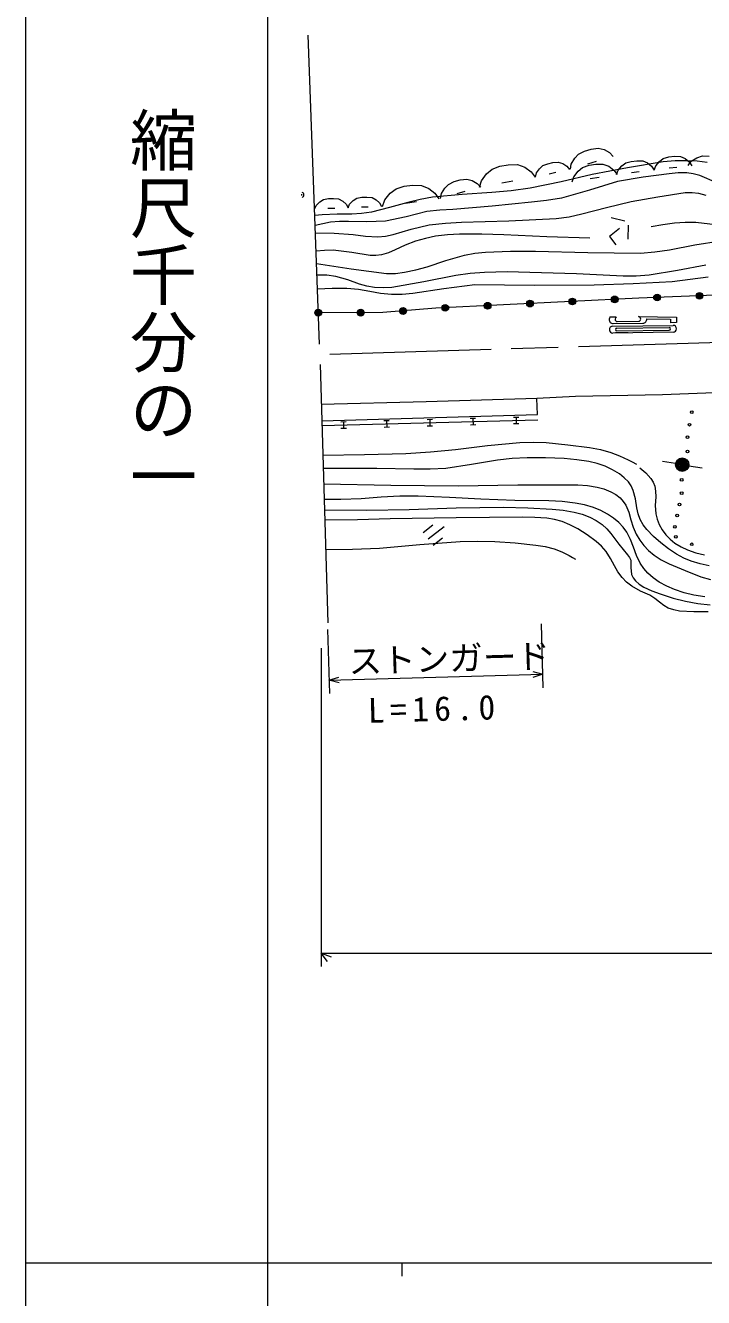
# Model space of a CAD drawing. Units: millimetres, scale not verified. Extents: x 40000 to 680000, y 20000 to 380000.
# Drawn here: x 40000 to 90452, y 202409 to 297031 of the extents above; entities that cross this region are included whole.
import ezdxf
from ezdxf.enums import TextEntityAlignment as Align

# ---------------------------------------------------------------- set-up
doc = ezdxf.new("R2010")
doc.units = ezdxf.units.MM
doc.header["$LTSCALE"] = 1000
doc.linetypes.add('CHAIN', pattern=[18.5, 12, -1.5, 3.5, -1.5])
for name, color, linetype, lineweight in [('S-BGD', 7, 'Continuous', 13), ('S-BGD-HTXT', 7, 'Continuous', 13), ('S-TTL', 2, 'Continuous', 13)]:
    doc.layers.add(name, color=color, linetype=linetype, lineweight=lineweight)
doc.styles.add('@ＭＳ ゴシック', font='')
doc.styles.add('ＭＳ ゴシック', font='')
doc.styles.get('@ＭＳ ゴシック').set_extended_font_data('@MS Gothic')
doc.styles.get('ＭＳ ゴシック').set_extended_font_data('MS Gothic')

msp = doc.modelspace()

# ---------------------------------------------------------------- linework, layer by layer
at = {"layer": 'S-BGD'}
for p, q in [((61872, 273317), (61047, 296300)), ((81158, 287468), (81604, 287689)), ((81604, 287689), (82081, 287833)), ((82081, 287833), (82606, 287905)), ((82606, 287905), (83052, 287805)), ((83052, 287805), (83451, 287578)), ((78498, 286604), (78856, 286749)), ((78856, 286749), (79235, 286832)), ((79235, 286832), (79646, 286856)), ((79646, 286856), (79987, 286753)), ((79987, 286753), (80282, 286553)), ((80547, 286329), (80611, 286722)), ((80611, 286722), (80863, 287153)), ((80863, 287153), (81158, 287468)), ((82456, 286905), (81820, 286713)), ((81929, 286629), (82429, 286712)), ((82429, 286712), (82968, 286716)), ((82968, 286716), (83405, 286558)), ((83451, 287578), (83729, 287289)), ((84364, 286585), (84657, 286804)), ((84657, 286804), (85062, 286923)), ((87447, 286877), (84800, 286446)), ((85062, 286923), (85482, 286972)), ((85482, 286972), (85932, 286954)), ((85932, 286954), (86290, 286804)), ((86290, 286804), (86589, 286555)), ((86890, 286590), (87165, 286914)), ((87165, 286914), (87458, 287133)), ((88332, 286950), (87447, 286877)), ((87458, 287133), (87863, 287251)), ((87863, 287251), (88283, 287300)), ((88283, 287300), (88733, 287282)), ((89223, 286963), (88332, 286950)), ((88733, 287282), (89091, 287132)), ((89091, 287132), (89390, 286883)), ((89977, 286925), (89223, 286963)), ((89295, 286612), (89535, 286925)), ((89390, 286883), (89579, 286600)), ((89535, 286925), (89958, 287184)), ((89958, 287184), (90365, 287320)), ((90725, 286826), (89977, 286925)), ((90365, 287320), (90858, 287304)), ((73920, 285478), (74298, 285986)), ((74298, 285986), (74714, 286340)), ((74714, 286340), (75306, 286555)), ((75306, 286555), (75927, 286669)), ((75927, 286669), (76598, 286685)), ((76598, 286685), (77146, 286496)), ((77146, 286496), (77615, 286154)), ((77615, 286154), (77925, 285750)), ((77956, 285757), (78029, 286057)), ((78029, 286057), (78250, 286377)), ((78250, 286377), (78498, 286604)), ((79471, 286090), (78966, 285979)), ((82155, 285955), (79865, 285408)), ((80282, 286553), (80481, 286312)), ((80688, 285394), (80803, 285782)), ((80803, 285782), (81113, 286185)), ((81113, 286185), (81452, 286464)), ((81452, 286464), (81929, 286629)), ((84800, 286446), (82155, 285955)), ((83405, 286558), (83778, 286278)), ((83778, 286278), (84021, 285950)), ((83977, 285944), (84089, 286262)), ((84089, 286262), (84364, 286585)), ((85658, 286141), (85098, 286075)), ((87890, 286003), (85953, 285737)), ((86589, 286555), (86778, 286272)), ((86778, 286272), (86890, 286590)), ((88553, 286061), (87890, 286003)), ((88459, 286469), (87899, 286403)), ((89196, 286057), (88553, 286061)), ((89690, 285995), (89196, 286057)), ((90173, 285873), (89690, 285995)), ((91448, 285327), (90173, 285873)), ((67134, 284543), (67570, 284877)), ((67570, 284877), (68174, 285064)), ((68174, 285064), (68803, 285148)), ((68803, 285148), (69477, 285130)), ((69477, 285130), (70017, 284914)), ((70017, 284914), (70471, 284548)), ((70956, 284520), (71196, 284920)), ((71196, 284920), (71475, 285210)), ((71475, 285210), (71893, 285411)), ((71893, 285411), (72340, 285540)), ((72340, 285540), (72831, 285601)), ((72831, 285601), (73246, 285503)), ((73246, 285503), (73615, 285286)), ((73615, 285286), (73871, 285013)), ((73784, 284993), (73920, 285478)), ((76268, 285447), (75440, 285296)), ((77554, 284918), (76140, 284734)), ((79865, 285408), (77554, 284918)), ((84060, 285416), (81978, 284773)), ((82688, 285728), (82021, 285617)), ((85953, 285737), (84060, 285416)), ((60565, 284631), (60609, 284611)), ((60574, 284391), (60571, 284471)), ((60622, 284255), (60579, 284232)), ((60609, 284611), (60651, 284569)), ((60660, 284295), (60622, 284255)), ((60651, 284569), (60679, 284525)), ((60685, 284344), (60660, 284295)), ((60679, 284525), (60691, 284467)), ((60693, 284407), (60685, 284344)), ((60691, 284467), (60693, 284407)), ((61635, 283637), (61898, 283903)), ((61898, 283903), (62171, 284076)), ((62171, 284076), (62536, 284153)), ((62536, 284153), (62908, 284168)), ((62908, 284168), (63303, 284122)), ((63303, 284122), (63608, 283966)), ((63608, 283966), (63854, 283727)), ((64121, 283737), (64384, 284003)), ((64384, 284003), (64658, 284176)), ((64658, 284176), (65022, 284253)), ((65022, 284253), (65395, 284268)), ((65395, 284268), (65789, 284222)), ((65789, 284222), (66094, 284066)), ((66094, 284066), (66340, 283827)), ((66570, 283572), (66730, 284052)), ((66730, 284052), (67134, 284543)), ((69084, 283905), (68246, 283794)), ((69360, 284089), (68442, 283862)), ((70291, 284257), (69360, 284089)), ((72501, 284463), (70291, 284257)), ((70471, 284548), (70761, 284128)), ((70892, 284155), (70956, 284520)), ((72679, 284670), (72084, 284498)), ((74706, 284609), (72501, 284463)), ((76140, 284734), (74706, 284609)), ((77640, 283881), (74727, 283578)), ((78773, 284006), (77640, 283881)), ((79883, 284189), (78773, 284006)), ((81978, 284773), (79883, 284189)), ((83220, 283498), (85060, 283931)), ((85060, 283931), (87047, 284294)), ((87047, 284294), (89088, 284606)), ((89088, 284606), (89593, 284605)), ((89593, 284605), (90087, 284545)), ((90087, 284545), (90616, 284406)), ((61515, 283365), (61635, 283637)), ((61807, 282924), (61528, 282895)), ((62086, 282952), (61807, 282924)), ((63192, 283004), (62086, 282952)), ((63007, 283425), (62510, 283405)), ((64289, 282996), (63192, 283004)), ((63854, 283727), (64001, 283465)), ((64001, 283465), (64121, 283737)), ((65015, 283044), (64289, 282996)), ((65493, 283525), (64996, 283505)), ((65736, 283154), (65015, 283044)), ((67098, 283479), (65736, 283154)), ((66340, 283827), (66488, 283565)), ((68442, 283862), (67098, 283479)), ((69874, 283181), (68335, 282790)), ((70836, 283289), (69874, 283181)), ((71798, 283335), (70836, 283289)), ((74727, 283578), (71798, 283335)), ((80448, 282806), (81393, 283006)), ((81393, 283006), (83220, 283498)), ((62119, 282282), (61555, 282149)), ((62686, 282388), (62119, 282282)), ((63359, 282444), (62686, 282388)), ((64028, 282440), (63359, 282444)), ((65409, 282420), (64028, 282440)), ((66788, 282461), (65409, 282420)), ((68335, 282790), (66788, 282461)), ((68699, 281872), (70049, 282203)), ((70049, 282203), (71241, 282335)), ((71241, 282335), (72449, 282407)), ((72449, 282407), (75964, 282506)), ((75964, 282506), (79492, 282666)), ((79492, 282666), (80448, 282806)), ((84595, 282478), (83588, 282716)), ((84834, 282170), (84814, 281136)), ((87432, 282197), (86564, 282057)), ((88299, 282312), (87432, 282197)), ((89085, 282374), (88299, 282312)), ((89869, 282375), (89085, 282374)), ((91352, 282198), (89869, 282375)), ((61574, 281610), (62969, 281575)), ((62969, 281575), (64374, 281478)), ((64374, 281478), (65297, 281361)), ((65297, 281361), (66227, 281304)), ((66227, 281304), (66790, 281361)), ((66790, 281361), (67359, 281480)), ((67359, 281480), (68699, 281872)), ((69757, 281192), (69020, 280979)), ((70506, 281346), (69757, 281192)), ((71397, 281453), (70506, 281346)), ((72295, 281499), (71397, 281453)), ((73956, 281507), (72295, 281499)), ((75603, 281455), (73956, 281507)), ((78796, 281307), (75603, 281455)), ((81993, 281220), (78796, 281307)), ((84201, 281926), (83443, 281338)), ((83443, 281338), (83936, 280702)), ((62257, 280298), (61623, 280253)), ((62892, 280308), (62257, 280298)), ((64273, 280140), (62892, 280308)), ((65650, 279911), (64273, 280140)), ((67003, 280123), (66489, 279965)), ((67501, 280339), (67003, 280123)), ((68259, 280691), (67501, 280339)), ((69020, 280979), (68259, 280691)), ((72672, 279955), (73445, 280090)), ((73445, 280090), (74230, 280166)), ((74230, 280166), (76084, 280230)), ((76084, 280230), (77944, 280233)), ((77944, 280233), (81838, 280133)), ((81838, 280133), (85752, 280092)), ((85752, 280092), (86833, 280188)), ((86833, 280188), (87916, 280345)), ((87916, 280345), (89804, 280701)), ((89804, 280701), (91709, 280998)), ((61656, 279335), (64244, 278923)), ((66078, 279908), (65650, 279911)), ((66489, 279965), (66078, 279908)), ((69887, 279077), (71279, 279547)), ((71279, 279547), (72672, 279955)), ((90609, 279211), (88512, 278806)), ((61717, 278464), (61687, 278465)), ((61747, 278464), (61717, 278464)), ((62428, 278447), (61747, 278464)), ((63096, 278369), (62428, 278447)), ((63983, 278110), (63096, 278369)), ((64244, 278923), (66853, 278569)), ((66853, 278569), (67529, 278590)), ((67529, 278590), (68213, 278672)), ((68213, 278672), (69050, 278843)), ((69050, 278843), (69887, 279077)), ((72021, 278437), (69638, 277953)), ((73088, 278581), (72021, 278437)), ((74153, 278663), (73088, 278581)), ((75836, 278693), (74153, 278663)), ((77518, 278662), (75836, 278693)), ((80990, 278547), (77518, 278662)), ((84468, 278371), (80990, 278547)), ((85435, 278385), (84468, 278371)), ((86398, 278458), (85435, 278385)), ((88512, 278806), (86398, 278458)), ((88126, 277994), (90805, 278333)), ((61724, 277445), (62826, 277498)), ((62826, 277498), (63924, 277491)), ((63924, 277491), (64776, 277406)), ((64861, 277790), (63983, 278110)), ((64776, 277406), (65622, 277261)), ((65412, 277638), (64861, 277790)), ((65965, 277547), (65412, 277638)), ((65622, 277261), (66428, 277125)), ((66607, 277508), (65965, 277547)), ((67251, 277530), (66607, 277508)), ((69638, 277953), (67251, 277530)), ((68827, 277122), (71124, 277476)), ((71124, 277476), (73424, 277770)), ((73424, 277770), (77857, 277719)), ((77857, 277719), (82304, 277728)), ((82304, 277728), (85212, 277831)), ((85212, 277831), (88126, 277994)), ((112210, 277765), (85630, 276743)), ((66428, 277125), (67240, 277049)), ((67240, 277049), (68028, 277055)), ((68028, 277055), (68827, 277122)), ((85630, 276743), (70523, 275990)), ((66598, 275668), (61788, 275665)), ((70523, 275990), (66598, 275668)), ((83488, 275351), (83938, 275357)), ((85618, 275383), (88429, 275325)), ((83688, 274654), (88188, 274721)), ((83735, 274854), (85935, 274887)), ((83990, 274508), (87890, 274566)), ((84033, 275009), (85633, 275033)), ((86230, 275220), (87977, 275184)), ((87981, 275184), (87985, 274918)), ((88435, 274925), (87985, 274918)), ((88429, 275325), (88435, 274925)), ((88195, 274221), (83696, 274154)), ((84854, 274171), (83896, 274157)), ((83993, 274308), (87893, 274366)), ((61922, 271818), (62510, 252600)), ((91256, 269705), (87387, 269564)), ((69804, 269027), (62013, 268830)), ((78042, 269282), (69804, 269027)), ((80922, 269423), (78042, 269282)), ((78107, 268103), (78042, 269282)), ((87387, 269564), (80922, 269423)), ((62050, 267621), (78107, 268103)), ((73092, 267809), (73494, 267820)), ((73293, 267815), (73307, 267315)), ((76303, 267896), (76705, 267906)), ((76504, 267901), (76518, 267401)), ((62061, 267262), (78116, 267694)), ((63459, 267550), (63861, 267561)), ((63875, 267061), (63472, 267050)), ((63660, 267556), (63673, 267056)), ((66670, 267636), (67072, 267647)), ((67086, 267147), (66683, 267137)), ((66871, 267642), (66884, 267142)), ((69881, 267723), (70283, 267734)), ((70297, 267234), (69894, 267223)), ((70082, 267728), (70096, 267228)), ((73508, 267320), (73105, 267309)), ((76719, 267407), (76316, 267396)), ((74389, 265781), (76793, 266021)), ((76793, 266021), (77768, 266040)), ((77768, 266040), (78742, 266000)), ((78742, 266000), (80356, 265848)), ((62128, 265078), (65215, 265109)), ((65215, 265109), (68301, 265201)), ((68301, 265201), (70146, 265311)), ((70146, 265311), (71995, 265481)), ((71995, 265481), (74389, 265781)), ((80356, 265848), (81976, 265635)), ((81976, 265635), (82774, 265481)), ((82774, 265481), (83552, 265269)), ((83552, 265269), (84203, 265025)), ((84203, 265025), (84841, 264721)), ((62767, 264071), (62159, 264064)), ((63376, 264077), (62767, 264071)), ((66132, 264077), (63376, 264077)), ((68900, 264016), (66132, 264077)), ((70101, 264022), (68900, 264016)), ((71286, 264087), (70101, 264022)), ((73198, 264365), (71286, 264087)), ((75110, 264704), (73198, 264365)), ((76212, 264819), (75110, 264704)), ((77321, 264874), (76212, 264819)), ((78691, 264873), (77321, 264874)), ((80084, 264811), (78691, 264873)), ((81013, 264732), (80084, 264811)), ((81919, 264594), (81013, 264732)), ((82542, 264444), (81919, 264594)), ((83138, 264237), (82542, 264444)), ((83678, 263982), (83138, 264237)), ((84841, 264721), (85142, 264562)), ((85142, 264562), (85451, 264396)), ((85710, 264137), (86156, 263745)), ((88374, 264438), (87386, 264594)), ((89361, 264277), (90347, 264113)), ((84193, 263670), (83678, 263982)), ((84549, 263391), (84193, 263670)), ((84857, 263073), (84549, 263391)), ((85066, 262776), (84857, 263073)), ((86156, 263745), (86538, 263329)), ((86538, 263329), (86709, 263065)), ((86709, 263065), (86825, 262770)), ((62194, 262923), (67179, 262826)), ((67179, 262826), (72183, 262780)), ((72183, 262780), (76634, 262856)), ((76634, 262856), (81107, 262871)), ((81107, 262871), (81819, 262815)), ((81819, 262815), (82529, 262698)), ((82529, 262698), (83042, 262555)), ((83042, 262555), (83555, 262348)), ((83555, 262348), (83922, 262140)), ((83922, 262140), (84246, 261889)), ((85222, 262450), (85066, 262776)), ((85386, 261816), (85222, 262450)), ((86825, 262770), (86886, 262385)), ((86886, 262385), (86889, 261966)), ((62848, 261763), (62229, 261775)), ((63457, 261760), (62848, 261763)), ((64972, 261825), (63457, 261760)), ((66475, 261949), (64972, 261825)), ((67850, 262011), (66475, 261949)), ((69218, 262013), (67850, 262011)), ((71555, 261929), (69218, 262013)), ((73878, 261784), (71555, 261929)), ((72054, 261144), (75564, 261193)), ((76417, 261702), (73878, 261784)), ((75564, 261193), (77370, 261158)), ((78950, 261681), (76417, 261702)), ((77370, 261158), (79195, 261063)), ((79928, 261622), (78950, 261681)), ((80896, 261503), (79928, 261622)), ((81598, 261361), (80896, 261503)), ((82274, 261163), (81598, 261361)), ((82804, 260950), (82274, 261163)), ((84246, 261889), (84483, 261630)), ((84483, 261630), (84669, 261338)), ((84669, 261338), (84883, 260821)), ((85494, 261154), (85386, 261816)), ((86889, 261966), (86861, 261335)), ((86861, 261335), (86894, 260706)), ((62253, 260998), (65390, 260986)), ((64704, 260258), (62277, 260222)), ((67125, 260323), (64704, 260258)), ((65390, 260986), (68539, 261034)), ((72045, 260415), (67125, 260323)), ((68539, 261034), (72054, 261144)), ((76995, 260447), (72045, 260415)), ((77899, 260440), (76995, 260447)), ((78794, 260372), (77899, 260440)), ((79372, 260275), (78794, 260372)), ((79195, 261063), (80016, 260976)), ((79925, 260122), (79372, 260275)), ((80016, 260976), (80835, 260829)), ((80835, 260829), (81412, 260669)), ((81412, 260669), (81981, 260448)), ((81981, 260448), (82455, 260203)), ((83309, 260683), (82804, 260950)), ((83755, 260389), (83309, 260683)), ((84156, 260052), (83755, 260389)), ((84883, 260821), (85050, 260256)), ((85050, 260256), (85219, 259707)), ((85589, 260711), (85494, 261154)), ((85741, 260291), (85589, 260711)), ((85964, 259894), (85741, 260291)), ((86894, 260706), (86989, 260299)), ((86989, 260299), (87145, 259902)), ((70303, 259851), (69592, 259299)), ((71142, 259742), (69957, 258823)), ((80515, 259886), (79925, 260122)), ((81086, 259592), (80515, 259886)), ((81789, 259148), (81086, 259592)), ((82455, 260203), (82904, 259902)), ((82904, 259902), (83252, 259594)), ((83252, 259594), (83560, 259240)), ((84478, 259707), (84156, 260052)), ((84744, 259333), (84478, 259707)), ((85015, 258797), (84744, 259333)), ((85219, 259707), (85444, 259181)), ((86236, 259535), (85964, 259894)), ((86733, 259021), (86236, 259535)), ((87145, 259902), (87365, 259514)), ((87365, 259514), (87640, 259151)), ((66336, 258155), (69337, 258428)), ((69337, 258428), (72351, 258641)), ((71039, 258902), (70328, 258351)), ((72351, 258641), (73639, 258672)), ((73639, 258672), (74922, 258644)), ((74922, 258644), (76436, 258543)), ((76436, 258543), (77967, 258381)), ((77967, 258381), (78661, 258266)), ((82461, 258653), (81789, 259148)), ((82860, 258297), (82461, 258653)), ((83560, 259240), (84140, 258444)), ((84140, 258444), (84794, 257650)), ((85232, 258234), (85015, 258797)), ((85444, 259181), (85700, 258746)), ((85700, 258746), (86009, 258341)), ((86009, 258341), (86366, 257970)), ((87270, 258553), (86733, 259021)), ((87843, 258098), (87270, 258553)), ((87640, 259151), (87958, 258819)), ((87958, 258819), (88318, 258532)), ((88318, 258532), (88777, 258253)), ((62343, 258059), (64341, 258077)), ((64341, 258077), (66336, 258155)), ((78661, 258266), (79346, 258091)), ((79346, 258091), (79910, 257875)), ((79910, 257875), (80462, 257599)), ((80462, 257599), (80698, 257468)), ((80698, 257468), (80933, 257335)), ((83211, 257904), (82860, 258297)), ((83540, 257387), (83211, 257904)), ((83817, 256837), (83540, 257387)), ((84794, 257650), (84947, 257463)), ((84947, 257463), (85043, 257246)), ((85465, 257613), (85232, 258234)), ((85745, 257034), (85465, 257613)), ((86366, 257970), (86769, 257638)), ((86769, 257638), (87306, 257294)), ((88444, 257697), (87843, 258098)), ((88978, 257407), (88444, 257697)), ((88777, 258253), (89268, 258025)), ((89528, 257177), (88978, 257407)), ((89268, 258025), (89888, 257810)), ((89888, 257810), (90531, 257652)), ((84082, 256385), (83817, 256837)), ((85043, 257246), (85035, 256707)), ((85035, 256707), (85085, 256195)), ((86005, 256648), (85745, 257034)), ((86315, 256298), (86005, 256648)), ((87306, 257294), (87892, 256992)), ((87892, 256992), (89073, 256479)), ((89073, 256479), (90259, 256028)), ((90197, 256975), (89528, 257177)), ((90874, 256833), (90197, 256975)), ((84392, 255973), (84082, 256385)), ((84729, 255623), (84392, 255973)), ((85104, 255320), (84729, 255623)), ((85085, 256195), (85203, 255947)), ((85203, 255947), (85383, 255716)), ((85383, 255716), (85670, 255464)), ((86715, 255944), (86315, 256298)), ((87160, 255633), (86715, 255944)), ((87714, 255325), (87160, 255633)), ((90259, 256028), (90970, 255814)), ((85759, 254957), (85104, 255320)), ((85670, 255464), (86017, 255244)), ((86444, 254647), (85759, 254957)), ((86017, 255244), (86602, 254969)), ((86829, 254417), (86444, 254647)), ((86602, 254969), (87230, 254741)), ((87230, 254741), (88190, 254434)), ((88300, 255070), (87714, 255325)), ((89017, 254828), (88300, 255070)), ((89721, 254654), (89017, 254828)), ((90541, 254526), (89721, 254654)), ((87180, 254136), (86829, 254417)), ((87489, 253891), (87180, 254136)), ((87827, 253698), (87489, 253891)), ((88232, 253554), (87827, 253698)), ((88190, 254434), (89117, 254198)), ((89117, 254198), (90038, 254030)), ((90038, 254030), (90942, 253925)), ((88652, 253468), (88232, 253554)), ((89717, 253407), (88652, 253468)), ((90786, 253408), (89717, 253407)), ((62480, 252092), (62611, 247332)), ((78530, 247771), (78399, 252531)), ((62014, 250700), (62014, 227022)), ((77747, 248966), (78503, 248771)), ((62583, 248332), (78503, 248771)), ((62583, 248332), (63327, 248566)), ((63339, 248137), (62583, 248332)), ((78503, 248771), (77759, 248536)), ((62483, 227398), (62014, 228022)), ((62014, 228022), (62741, 227741)), ((62014, 228022), (131282, 228022))]:
    msp.add_line(p, q, dxfattribs=at)
at = {"layer": 'S-BGD', "linetype": 'CHAIN'}
msp.add_line((62648, 272590), (138367, 274902), dxfattribs=at)
at = {"layer": 'S-BGD'}
for centre, radius in [((74388, 276183), 249), ((74388, 276183), 220), ((74388, 276183), 191), ((74388, 276183), 161), ((74388, 276183), 132), ((77539, 276340), 249), ((77539, 276340), 220), ((77539, 276340), 191), ((77539, 276340), 161), ((77539, 276340), 132), ((77539, 276340), 97.5), ((77539, 276340), 67.5), ((77539, 276340), 38.7), ((77539, 276340), 7.5), ((80690, 276497), 249), ((80690, 276497), 220), ((80690, 276497), 191), ((80690, 276497), 161), ((80690, 276497), 132), ((80690, 276497), 97.5), ((80690, 276497), 67.5), ((80690, 276497), 38.7), ((80690, 276497), 7.5), ((83840, 276654), 249), ((83840, 276654), 220), ((83840, 276654), 191), ((83840, 276654), 161), ((83840, 276654), 132), ((83840, 276654), 97.5), ((83840, 276654), 67.5), ((83840, 276654), 38.7), ((83840, 276654), 7.5), ((86992, 276795), 249), ((86992, 276795), 220), ((86992, 276795), 191), ((86992, 276795), 161), ((86992, 276795), 132), ((86992, 276795), 97.5), ((86992, 276795), 67.5), ((86992, 276795), 38.7), ((86992, 276795), 7.5), ((90144, 276917), 249), ((90144, 276917), 220), ((90144, 276917), 191), ((90144, 276917), 161), ((90144, 276917), 132), ((90144, 276917), 97.5), ((90144, 276917), 67.5), ((90144, 276917), 38.7), ((90144, 276917), 7.5), ((61788, 275665), 249), ((61788, 275665), 220), ((61788, 275665), 191), ((61788, 275665), 161), ((61788, 275665), 132), ((61788, 275665), 97.5), ((61788, 275665), 67.5), ((61788, 275665), 38.7), ((61788, 275665), 7.5), ((64942, 275667), 249), ((64942, 275667), 220), ((64942, 275667), 191), ((64942, 275667), 161), ((64942, 275667), 132), ((64942, 275667), 97.5), ((64942, 275667), 67.5), ((64942, 275667), 38.7), ((64942, 275667), 7.5), ((68092, 275791), 249), ((68092, 275791), 220), ((68092, 275791), 191), ((68092, 275791), 161), ((68092, 275791), 132), ((68092, 275791), 97.5), ((68092, 275791), 67.5), ((68092, 275791), 38.7), ((68092, 275791), 7.5), ((71237, 276026), 249), ((71237, 276026), 220), ((71237, 276026), 191), ((71237, 276026), 161), ((71237, 276026), 132), ((71237, 276026), 97.5), ((71237, 276026), 67.5), ((71237, 276026), 38.7), ((71237, 276026), 7.5), ((74388, 276183), 97.5), ((74388, 276183), 67.5), ((74388, 276183), 38.7), ((74388, 276183), 7.5), ((89570, 268267), 99.5), ((89414, 267334), 99.5), ((89259, 266401), 99.5), ((89259, 265343), 99.5), ((88867, 264360), 498), ((88867, 264360), 440), ((88867, 264360), 382), ((88867, 264360), 322), ((88867, 264360), 265), ((88867, 264360), 195), ((88867, 264360), 135), ((88867, 264360), 77.5), ((88867, 264360), 15), ((88823, 263228), 99.5), ((88823, 262233), 99.5), ((88657, 261403), 99.5), ((88491, 260574), 99.5), ((88325, 259744), 99.5), ((88388, 258998), 99.5), ((89570, 258438), 99.5)]:
    msp.add_circle(centre, radius, dxfattribs=at)
for centre, radius, start, end in [((83680, 275190), 250, 140.02853, 183.50537), ((84180, 275180), 300, 143.78946, 179.74411), ((85490, 275111), 300, 14.23636, 64.76099), ((83730, 275154), 300, 176.07712, 271.05698), ((83692, 274404), 250, 90.85767, 270.85765), ((84029, 275159), 150, 171.25772, 271.65997), ((83992, 274408), 100, 90.85767, 270.85765), ((85630, 275183), 150, 270.85765, 0.85767), ((85932, 275187), 300, 270.60388, 6.25195), ((87891, 274466), 100, 270.85767, 90.85767), ((88191, 274471), 250, 270.85767, 90.85767)]:
    msp.add_arc(centre, radius, start, end, dxfattribs=at)
at = {"layer": 'S-BGD-HTXT'}
for p, q in [((58000, 370000), (58000, 20000)), ((40000, 205000), (579000, 205000)), ((68000, 205000), (68000, 204000))]:
    msp.add_line(p, q, dxfattribs=at)
at = {"layer": 'S-TTL'}
msp.add_line((40000, 380000), (40000, 20000), dxfattribs=at)

# ---------------------------------------------------------------- texts
at = {"layer": 'S-BGD', "style": 'ＭＳ ゴシック'}
msp.add_text('ストンガード', height=1833, rotation=1.6, dxfattribs=at).set_placement((64070, 248273), align=Align.BOTTOM_LEFT)
at = {"layer": 'S-BGD', "insert": (65501, 245124), "char_height": 1833, "attachment_point": 7, "rotation": 1.6, "style": 'ＭＳ ゴシック'}
msp.add_mtext('\\T1.32;L=16.0', dxfattribs=at)
at = {"layer": 'S-BGD-HTXT', "style": '@ＭＳ ゴシック'}
msp.add_text('縮尺千分の一', height=3666, rotation=270, dxfattribs=at).set_placement((47277, 291030), align=Align.BOTTOM_LEFT)

doc.saveas('drawing.dxf')
